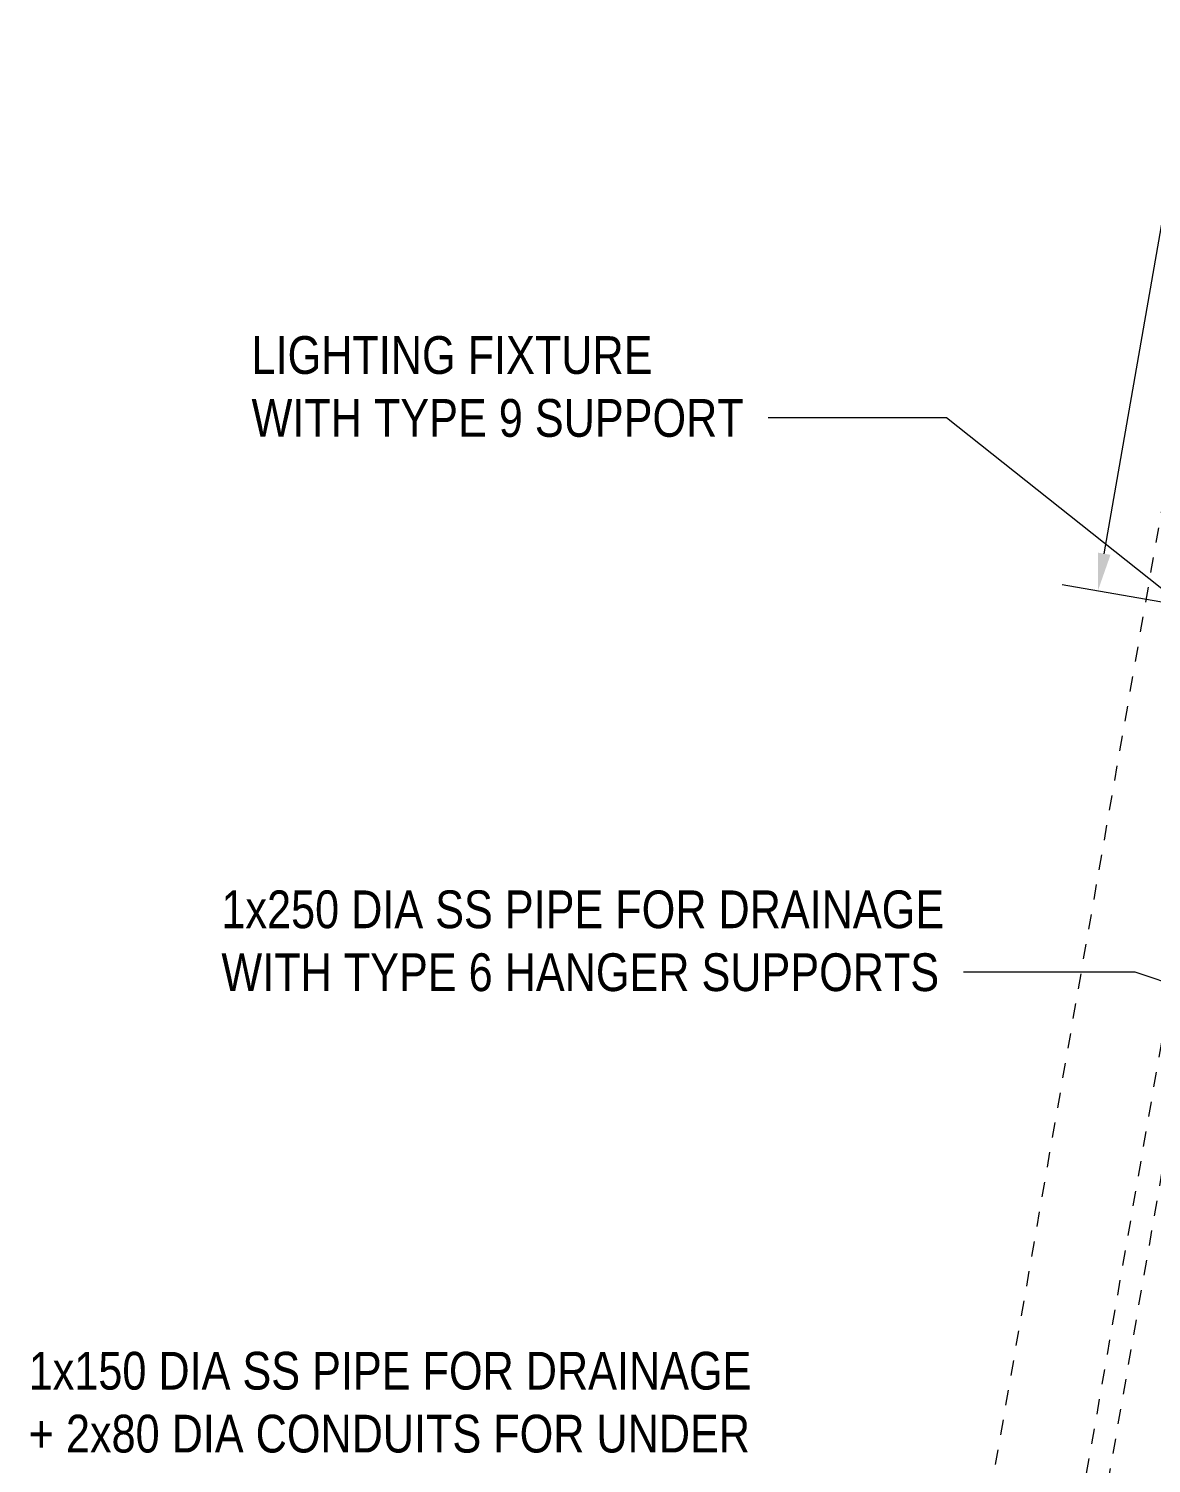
# Model space of a CAD drawing. Header units: metres. Extents: x 2 to 65, y 3 to 557.
# Drawn here: x 15.46 to 22.91, y 515.55 to 525.06 of the extents above; entities that cross this region are included whole.
import ezdxf

# ---------------------------------------------------------------- set-up
doc = ezdxf.new("R2010")
doc.units = ezdxf.units.M
doc.linetypes.add('JacobsDash', pattern=[0.0045, 0.003, -0.0015])
doc.layers.get('Defpoints').update_dxf_attribs({"color": 41})
for name, color, linetype, lineweight in [('A-ANNO-DIMS', 7, 'Continuous', 9), ('A-DETL', 7, 'Continuous', 13), ('G-ANNO-TEXT', 7, 'Continuous', 9), ('S-BEAM', 7, 'Continuous', 50), ('S-BEAM-HDLN', 7, 'JacobsDash', 18)]:
    doc.layers.add(name, color=color, linetype=linetype, lineweight=lineweight)
doc.styles.add('Arial Narrow_5', font='ARIALN.TTF', dxfattribs={"height": 0.25})
doc.dimstyles.new('Dimension_Standard_O__mm__1', dxfattribs={"dimscale": 0.3048, "dimtxt": 0.255858, "dimasz": 0.82021, "dimexe": 0.787402, "dimexo": 0.492126, "dimgap": 0.492126, "dimtad": 1, "dimdec": 0, "dimlfac": 1000, "dimzin": 0, "dimdsep": 46, "dimtxsty": 'Arial Narrow_5', "dimsah": 1, "dimcen": 0.09, "dimaunit": 1, "dimadec": 4, "dimazin": 0, "dimtfac": 1, "dimtdec": 4, "dimtix": 1, "dimtmove": 0, "dimatfit": 3, "dimfxl": 1, "dimtvp": 1, "dimtfill": 1, "dimtolj": 1, "dimtzin": 0, "dimlwd": 18, "dimlwe": 18, "dimarcsym": 2})

# ---------------------------------------------------------------- blocks, each defined once
blk = doc.blocks.new('06_SFR_GCT_Girder_SuperT_BR08Edge_CS - Super T - 1815-6266048-DRG-2873251 - SERVICE SUPPORT GENERAL ARRANGEMENT PLAN')
at = {"layer": 'S-BEAM', "color": 252, "linetype": 'JacobsDash', "lineweight": 9, "true_color": 0x888888}
blk.add_line((-1135.7121, 544.6086), (-1141.8843, 509.1805), dxfattribs=at)
blk = doc.blocks.new('DIMBLOCK20-DRG-2873251 - SERVICE SUPPORT GENERAL ARRANGEMENT PLAN')
at = {"layer": 'A-ANNO-DIMS', "color": 0, "lineweight": 18, "transparency": 16777216}
for p, q in [((26.3167, 533.2754), (24.4446, 533.6016)), ((22.5939, 521.5807), (24.6381, 533.3141)), ((24.1868, 521.0494), (22.3146, 521.3756))]:
    blk.add_line(p, q, dxfattribs=at)
at = {"layer": 'A-ANNO-DIMS', "color": 0, "transparency": 16777216}
for points in [[(24.597, 533.3213), (24.6791, 533.307), (24.681, 533.5604)], [(22.5529, 521.5879), (22.635, 521.5736), (22.551, 521.3344)]]:
    blk.add_solid(points, dxfattribs=at)
at = {"layer": 'Defpoints', "color": 0, "transparency": 16777216}
for p in [(24.681, 533.5604), (26.4645, 533.2497), (24.3345, 521.0237)]:
    blk.add_point(p, dxfattribs=at)
at = {"layer": 'A-ANNO-DIMS', "color": 0, "lineweight": 18, "transparency": 16777216, "insert": (23.3408, 527.4954), "char_height": 0.25, "width": 2.636553, "attachment_point": 5, "rotation": 80.11728, "style": 'Arial Narrow_5', "bg_fill": 3, "box_fill_scale": 1.1, "bg_fill_color": 256, "bg_fill_true_color": 13158600, "bg_fill_transparency": 0}
blk.add_mtext('\\A1;1500 MAX CTRS', dxfattribs=at)

msp = doc.modelspace()

# ---------------------------------------------------------------- linework, layer by layer
at = {"layer": 'A-DETL', "color": 8, "linetype": 'JacobsDash', "lineweight": 18, "true_color": 0x808080}
for p, q in [((27.4005, 543.7611), (21.4995, 509.8896)), ((27.5414, 543.6959), (21.6542, 509.9032))]:
    msp.add_line(p, q, dxfattribs=at)
at = {"layer": 'G-ANNO-TEXT'}
for p, q in [((20.473, 522.4807), (20.3663, 522.4807)), ((21.5491, 522.4807), (20.473, 522.4807)), ((24.8226, 519.8822), (21.5491, 522.4807)), ((21.8156, 518.8084), (21.6613, 518.8084)), ((22.7981, 518.8084), (21.8156, 518.8084)), ((28.0005, 517.0576), (22.7981, 518.8084))]:
    msp.add_line(p, q, dxfattribs=at)

# ---------------------------------------------------------------- block references
at = {"layer": 'S-BEAM-HDLN', "color": 252, "lineweight": 9, "true_color": 0x888888}
msp.add_blockref('06_SFR_GCT_Girder_SuperT_BR08Edge_CS - Super T - 1815-6266048-DRG-2873251 - SERVICE SUPPORT GENERAL ARRANGEMENT PLAN', (1162.6465, 0), dxfattribs=at)

# ---------------------------------------------------------------- texts
at = {"layer": 'G-ANNO-TEXT', "char_height": 0.25, "attachment_point": 1, "style": 'Arial Narrow_5', "bg_fill": 3, "box_fill_scale": 1, "bg_fill_color": 256, "bg_fill_true_color": 13158600, "bg_fill_transparency": 0}
for s, insert in [('LIGHTING FIXTURE ', (16.9421, 523.0224)), ('WITH TYPE 9 SUPPORT', (16.9421, 522.6057)), ('1x150 DIA SS PIPE FOR DRAINAGE ', (15.4649, 516.293)), ('+ 2x80 DIA CONDUITS FOR UNDER ', (15.4649, 515.8763))]:
    msp.add_mtext(s, dxfattribs=dict(at, insert=insert))

# ---------------------------------------------------------------- next in the draw order: texts
for s, insert in [('1x250 DIA SS PIPE FOR DRAINAGE ', (16.7422, 519.3501)), ('WITH TYPE 6 HANGER SUPPORTS', (16.7422, 518.9334))]:
    msp.add_mtext(s, dxfattribs=dict(at, insert=insert))

# ---------------------------------------------------------------- next in the draw order: dimensions: what is measured, and where the dimension line sits
at = {"layer": 'A-ANNO-DIMS', "lineweight": 18}
dim = msp.add_linear_dim(base=(24.681, 533.5604), p1=(24.3345, 521.0237), p2=(26.4645, 533.2497), angle=80.11728, text='1500 MAX CTRS', dimstyle='Dimension_Standard_O__mm__1', override={"dimpost": '<>', "dimfxl": 12.41014}, dxfattribs=at)
dim.commit()
dim.dimension.update_dxf_attribs({"geometry": 'DIMBLOCK20-DRG-2873251 - SERVICE SUPPORT GENERAL ARRANGEMENT PLAN', "text_midpoint": (23.3408, 527.4954)})

doc.saveas('drawing.dxf')
